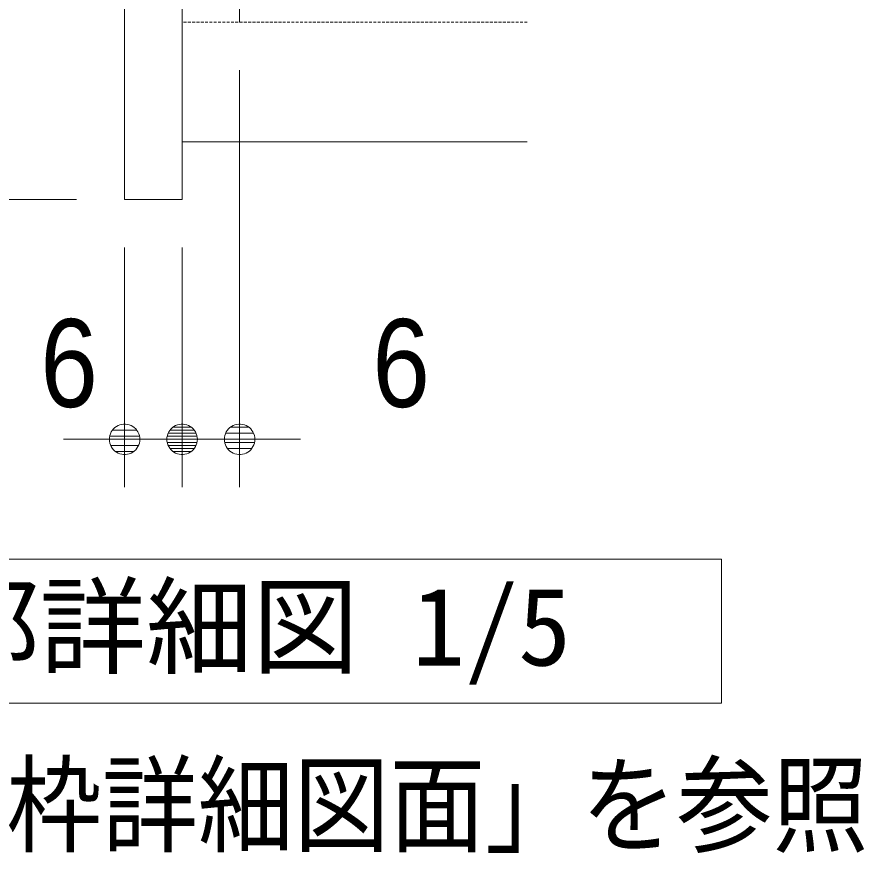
# Model space of a CAD drawing. Units: millimetres, scale not verified. Extents: x -6062 to 6062, y -3045 to 3045.
# Drawn here: x -1711.4 to -1358, y 962.3 to 1311 of the extents above; entities that cross this region are included whole.
import ezdxf
from ezdxf.enums import TextEntityAlignment as Align

# ---------------------------------------------------------------- set-up
doc = ezdxf.new("R2010")
doc.units = ezdxf.units.MM
doc.header["$LTSCALE"] = 20
doc.linetypes.add('DASHED1', pattern=[1.8, 1.2, -0.6])
for name, color, linetype, lineweight in [('0-0_3一般', 7, 'Continuous', 9), ('0-1_2寸法-1', 7, 'Continuous', 9), ('0-2_0', 7, 'Continuous', 9), ('0-3_2寸法-2', 7, 'Continuous', 9), ('0-4_2寸法-3', 7, 'Continuous', 9)]:
    doc.layers.add(name, color=color, linetype=linetype, lineweight=lineweight)
doc.styles.add('ＭＳ ゴシック', font='')
doc.styles.add('ＭＳ Ｐゴシック', font='')
doc.styles.get('ＭＳ ゴシック').set_extended_font_data('MS Gothic')
doc.styles.get('ＭＳ Ｐゴシック').set_extended_font_data('MS PGothic')

# ---------------------------------------------------------------- blocks, each defined once
blk = doc.blocks.new('グループ-42')
at = {"layer": '0-4_2寸法-3'}
blk.add_lwpolyline([(7400, 20496.9), (-1600, 20496.9), (-1600, 21696.9), (7400, 21696.9)], close=True, dxfattribs=at)
at = {"layer": '0-4_2寸法-3', "style": 'ＭＳ ゴシック'}
blk.add_text('戸尻部詳細図 1/5', height=650.9, dxfattribs=at).set_placement((-952.1, 20614.5), align=Align.BOTTOM_LEFT)
blk = doc.blocks.new('_Dot')
at = {"layer": '0-2_0'}
for p, q in [((7.99, 6), (-7.99, 6)), ((-10, 0), (-20, 0)), ((9.78, 2), (-9.78, 2)), ((9.16, -3.98), (-9.16, -3.98)), ((6, -7.98), (-6, -7.98))]:
    blk.add_line(p, q, dxfattribs=at)
for points in [[(10, 0), (9.92, 1.25), (9.69, 2.49), (9.3, 3.68), (8.76, 4.82), (8.09, 5.88), (7.29, 6.85), (6.37, 7.71), (5.36, 8.44), (4.26, 9.05), (3.09, 9.51), (1.87, 9.82), (0.63, 9.98), (-0.63, 9.98), (-1.87, 9.82), (-3.09, 9.51), (-4.26, 9.05), (-5.36, 8.44), (-6.37, 7.71), (-7.29, 6.85), (-8.09, 5.88), (-8.76, 4.82), (-9.3, 3.68), (-9.69, 2.49), (-9.92, 1.25), (-10, 0), (0, 0)], [(-10, 0), (-9.92, -1.25), (-9.69, -2.49), (-9.3, -3.68), (-8.76, -4.82), (-8.09, -5.88), (-7.29, -6.85), (-6.37, -7.71), (-5.36, -8.44), (-4.26, -9.05), (-3.09, -9.51), (-1.87, -9.82), (-0.63, -9.98), (0.63, -9.98), (1.87, -9.82), (3.09, -9.51), (4.26, -9.05), (5.36, -8.44), (6.37, -7.71), (7.29, -6.85), (8.09, -5.88), (8.76, -4.82), (9.3, -3.68), (9.69, -2.49), (9.92, -1.25), (10, 0), (0, 0)]]:
    blk.add_lwpolyline(points, close=True, dxfattribs=at)
blk = doc.blocks.new('グループ-44')
at = {"layer": '0-0_3一般'}
for p, q in [((3380, 26176.9), (3380, 34576.9)), ((2420, 26669.1), (2420, 24696.9)), ((5780, 25176.9), (2900, 25176.9))]:
    blk.add_line(p, q, dxfattribs=at)
at = {"layer": '0-0_3一般', "linetype": 'DASHED1'}
blk.add_line((5780, 26176.9), (2900, 26176.9), dxfattribs=at)
at = {"layer": '0-0_3一般'}
blk.add_lwpolyline([(2900, 26336.9), (2900, 24696.9), (2420, 24696.9)], dxfattribs=at)

msp = doc.modelspace()

# ---------------------------------------------------------------- linework, layer by layer
at = {"layer": '0-1_2寸法-1'}
msp.add_line((-1686.5, 1234.84), (-1936.5, 1234.84), dxfattribs=at)
at = {"layer": '0-3_2寸法-2'}
for p, q in [((-1618.5, 1288.84), (-1618.5, 1114.84)), ((-1666.5, 1214.84), (-1666.5, 1114.84)), ((-1642.5, 1214.84), (-1642.5, 1114.84)), ((-1642.5, 1214.84), (-1642.5, 1114.84)), ((-1679.21, 1134.84), (-1691.92, 1134.84)), ((-1655.21, 1134.84), (-1667.92, 1134.84)), ((-1642.5, 1134.84), (-1666.5, 1134.84)), ((-1642.5, 1134.84), (-1618.5, 1134.84)), ((-1629.79, 1134.84), (-1617.08, 1134.84)), ((-1605.79, 1134.84), (-1593.08, 1134.84))]:
    msp.add_line(p, q, dxfattribs=at)

# ---------------------------------------------------------------- block references
at = {"layer": '0-0_3一般', "xscale": 0.05, "yscale": 0.05}
msp.add_blockref('グループ-44', (-1787.5, 0), dxfattribs=at)
at = {"layer": '0-3_2寸法-2', "xscale": 0.6356201, "yscale": 0.6356201}
for p in [(-1666.5, 1134.84), (-1642.5, 1134.84)]:
    msp.add_blockref('_Dot', p, dxfattribs=at)
at = {"layer": '0-3_2寸法-2', "xscale": 0.6356201, "yscale": 0.6356201, "rotation": 180}
for p in [(-1642.5, 1134.84), (-1618.5, 1134.84)]:
    msp.add_blockref('_Dot', p, dxfattribs=at)
at = {"layer": '0-4_2寸法-3', "xscale": 0.05, "yscale": 0.05}
msp.add_blockref('グループ-42', (-1787.5, 0), dxfattribs=at)

# ---------------------------------------------------------------- texts
at = {"layer": '0-3_2寸法-2', "style": 'ＭＳ Ｐゴシック', "width": 0.9}
for p in [(-1701.65, 1137.32), (-1563.12, 1137.32)]:
    msp.add_text('6', height=36.66, dxfattribs=at).set_placement(p, align=Align.BOTTOM_LEFT)
at = {"layer": '0-4_2寸法-3', "style": 'ＭＳ ゴシック', "width": 0.9}
msp.add_text('※ 詳しくは「枠詳細図面」を参照', height=32.55, dxfattribs=at).set_placement((-1975.54, 956.36), align=Align.BOTTOM_LEFT)

doc.saveas('drawing.dxf')
